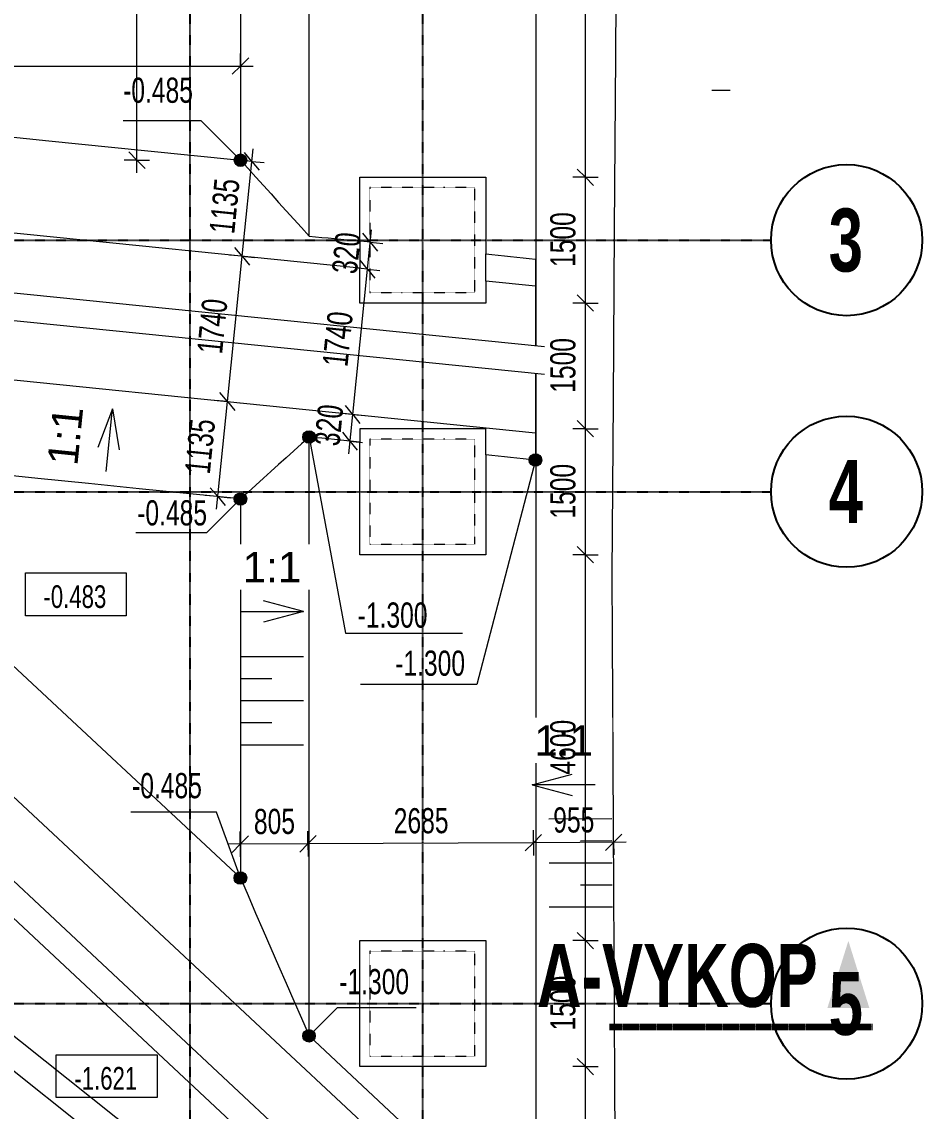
# Model space of a CAD drawing. Header units: millimetres. Extents: x 175047 to 362619, y -19363 to 158900.
# Drawn here: x 194988 to 205708, y 130516 to 143494 of the extents above; entities that cross this region are included whole.
import ezdxf

# ---------------------------------------------------------------- set-up
doc = ezdxf.new("R2010")
doc.units = ezdxf.units.MM
for name, pattern in [('1_Čerchovaná 4_0mm', [8, 4, -2, 0, -2]), ('1_Čerchovaná 6_0mm', [12, 6, -3, 0, -3]), ('3_Čárkovaná 1_0mm', [2, 1, -1])]:
    doc.linetypes.add(name, pattern=pattern)
for name, color, linetype, lineweight in [('A-ANNO-DIMS', 7, 'Continuous', 9), ('A-ANNO-DIMS-150', 7, 'Continuous', 9), ('A-ANNO-NOTE', 7, 'Continuous', 9), ('A-DETL-THIN', 7, 'Continuous', 9), ('C-TOPO', 7, 'Continuous', 9), ('G-ANNO-DIMS', 7, 'Continuous', 9), ('G-ANNO-DIMS-1', 7, 'Continuous', 25), ('G-ANNO-DIMS-2', 7, 'Continuous', 18), ('G-ANNO-SYMB', 7, 'Continuous', 9), ('G-ANNO-SYMB-1', 7, '1_Čerchovaná 4_0mm', 100), ('G-ANNO-SYMB-2', 7, 'Continuous', 18), ('S-FNDN-1', 7, '3_Čárkovaná 1_0mm', 9)]:
    doc.layers.add(name, color=color, linetype=linetype, lineweight=lineweight)
for name, color, linetype, lineweight, true_color in [('S-GRID-1', 9, '1_Čerchovaná 6_0mm', 25, 0x808080), ('S-GRID-IDEN', 9, 'Continuous', 25, 0x808080), ('S-GRID-IDEN-1', 9, 'Continuous', 9, 0x808080), ('Stávající dešťová kan__Trubky-1', 7, 'Continuous', 9, 0x61a369), ('Stávající splašková kan__Trubky-1', 7, 'Continuous', 9, 0x804000)]:
    doc.layers.add(name, color=color, linetype=linetype, lineweight=lineweight, true_color=true_color)
doc.styles.add('Arial', font='arial.ttf', dxfattribs={"width": 0.7, "height": 300})
doc.styles.add('Arial_3', font='arial.ttf', dxfattribs={"height": 360})
doc.styles.add('Arial_4', font='arial.ttf', dxfattribs={"width": 0.7, "height": 270})
doc.styles.add('Arial_B', font='arialbd.ttf', dxfattribs={"width": 0.7, "height": 750})
doc.dimstyles.new('Vnitřní_-_průhledné_1', dxfattribs={"dimscale": 304.8, "dimtxt": 306.07782, "dimasz": 0.639764, "dimexe": 0.492126, "dimexo": 0.0625, "dimgap": 0.098425, "dimtad": 1, "dimdec": 0, "dimrnd": 5, "dimzin": 0, "dimdsep": 46, "dimtxsty": 'Arial', "dimblk1": 'OBLIQUE', "dimblk2": 'OBLIQUE', "dimsah": 1, "dimcen": 0.09, "dimdle": 0.492126, "dimazin": 0, "dimtfac": 1, "dimtdec": 4, "dimtix": 1, "dimtmove": 0, "dimatfit": 3, "dimfxl": 0.492126, "dimfxlon": 1, "dimtvp": 1, "dimtolj": 1, "dimtzin": 0, "dimarcsym": 2})

# ---------------------------------------------------------------- blocks, each defined once
blk = doc.blocks.new('Osnova - 6mm-307864-VÝKOP')
at = {"layer": 'S-GRID-IDEN'}
blk.add_circle((0, 0), 6, dxfattribs=at)
blk = doc.blocks.new('VYKOP_ZNACKA_POZN - VYKOP_ZNACKA_POZN-915148-VÝKOP')
at = {"layer": 'A-ANNO-NOTE'}
for p, q in [((1.75, 0), (1.75, -2.5)), ((3.5, 0.017), (3.5, -5)), ((-3.5, 0), (-3.5, -5)), ((-1.75, 0), (-1.75, -2.5)), ((0, 0), (0, -5))]:
    blk.add_line(p, q, dxfattribs=at)
blk = doc.blocks.new('Výškové kóty - Výšková kóta - Základová-780896-VÝKOP')
at = {"layer": 'G-ANNO-DIMS'}
for p, q in [((-0.4, 0), (-0.4, 3.4)), ((-0.4, 3.4), (7.6, 3.4)), ((7.6, 3.4), (7.6, 0)), ((7.6, 0), (-0.4, 0))]:
    blk.add_line(p, q, dxfattribs=at)
blk = doc.blocks.new('DIMBLOCK33-VÝKOP')
at = {"layer": 'A-ANNO-DIMS-150', "lineweight": 18}
for p, q in [((201698, 131048), (201601, 131145)), ((201698, 131048), (201796, 130950)), ((201698, 126450), (201601, 126548)), ((201698, 126450), (201796, 126353))]:
    blk.add_line(p, q, dxfattribs=at)
at = {"layer": 'A-ANNO-DIMS-150'}
for p, q in [((201698, 131048), (201548, 131048)), ((201698, 126450), (201698, 131048)), ((201698, 131048), (201848, 131048)), ((201698, 126450), (201548, 126450)), ((201698, 126450), (201848, 126450))]:
    blk.add_line(p, q, dxfattribs=at)
at = {"layer": 'A-ANNO-DIMS-150', "color": 0, "insert": (201279, 128429), "char_height": 300, "width": 768.49, "attachment_point": 1, "rotation": 90, "line_spacing_factor": 0.941778, "style": 'Arial'}
blk.add_mtext('4600', dxfattribs=at)
blk = doc.blocks.new('_Oblique')
at = {"color": 0, "linetype": 'ByBlock', "lineweight": -2}
blk.add_line((-0.5, -0.5), (0.5, 0.5), dxfattribs=at)
blk = doc.blocks.new('DIMBLOCK34-VÝKOP')
at = {"layer": 'A-ANNO-DIMS-150', "lineweight": 18}
for p, q in [((201698, 132548), (201601, 132645)), ((201698, 132548), (201796, 132450)), ((201698, 131048), (201601, 131145)), ((201698, 131048), (201796, 130950))]:
    blk.add_line(p, q, dxfattribs=at)
at = {"layer": 'A-ANNO-DIMS-150'}
for p, q in [((201698, 132548), (201548, 132548)), ((201698, 131048), (201698, 132548)), ((201698, 132548), (201848, 132548)), ((201698, 131048), (201548, 131048)), ((201698, 131048), (201848, 131048))]:
    blk.add_line(p, q, dxfattribs=at)
at = {"layer": 'A-ANNO-DIMS-150', "color": 0, "insert": (201279, 131478), "char_height": 300, "width": 768.49, "attachment_point": 1, "rotation": 90, "line_spacing_factor": 0.941778, "style": 'Arial'}
blk.add_mtext('1500', dxfattribs=at)
blk = doc.blocks.new('DIMBLOCK35-VÝKOP')
at = {"layer": 'A-ANNO-DIMS-150', "lineweight": 18}
for p, q in [((201698, 137145), (201601, 137243)), ((201698, 137145), (201796, 137048)), ((201698, 132548), (201601, 132645)), ((201698, 132548), (201796, 132450))]:
    blk.add_line(p, q, dxfattribs=at)
at = {"layer": 'A-ANNO-DIMS-150'}
for p, q in [((201698, 137145), (201548, 137145)), ((201698, 132548), (201698, 137145)), ((201698, 137145), (201848, 137145)), ((201698, 132548), (201548, 132548)), ((201698, 132548), (201848, 132548))]:
    blk.add_line(p, q, dxfattribs=at)
at = {"layer": 'A-ANNO-DIMS-150', "color": 0, "insert": (201279, 134526), "char_height": 300, "width": 768.49, "attachment_point": 1, "rotation": 90, "line_spacing_factor": 0.941778, "style": 'Arial'}
blk.add_mtext('4600', dxfattribs=at)
blk = doc.blocks.new('DIMBLOCK36-VÝKOP')
at = {"layer": 'A-ANNO-DIMS-150', "lineweight": 18}
for p, q in [((201698, 138645), (201601, 138743)), ((201698, 138645), (201796, 138548)), ((201698, 137145), (201601, 137243)), ((201698, 137145), (201796, 137048))]:
    blk.add_line(p, q, dxfattribs=at)
at = {"layer": 'A-ANNO-DIMS-150'}
for p, q in [((201698, 138645), (201548, 138645)), ((201698, 137145), (201698, 138645)), ((201698, 138645), (201848, 138645)), ((201698, 137145), (201548, 137145)), ((201698, 137145), (201848, 137145))]:
    blk.add_line(p, q, dxfattribs=at)
at = {"layer": 'A-ANNO-DIMS-150', "color": 0, "insert": (201279, 137575), "char_height": 300, "width": 768.49, "attachment_point": 1, "rotation": 90, "line_spacing_factor": 0.941778, "style": 'Arial'}
blk.add_mtext('1500', dxfattribs=at)
blk = doc.blocks.new('DIMBLOCK37-VÝKOP')
at = {"layer": 'A-ANNO-DIMS-150', "lineweight": 18}
for p, q in [((201698, 140143), (201601, 140240)), ((201698, 140143), (201796, 140045)), ((201698, 138645), (201601, 138743)), ((201698, 138645), (201796, 138548))]:
    blk.add_line(p, q, dxfattribs=at)
at = {"layer": 'A-ANNO-DIMS-150'}
for p, q in [((201698, 140143), (201548, 140143)), ((201698, 138645), (201698, 140143)), ((201698, 140143), (201848, 140143)), ((201698, 138645), (201548, 138645)), ((201698, 138645), (201848, 138645))]:
    blk.add_line(p, q, dxfattribs=at)
at = {"layer": 'A-ANNO-DIMS-150', "color": 0, "insert": (201279, 139074), "char_height": 300, "width": 768.49, "attachment_point": 1, "rotation": 90, "line_spacing_factor": 0.941778, "style": 'Arial'}
blk.add_mtext('1500', dxfattribs=at)
blk = doc.blocks.new('DIMBLOCK38-VÝKOP')
at = {"layer": 'A-ANNO-DIMS-150', "lineweight": 18}
for p, q in [((201698, 141643), (201601, 141740)), ((201698, 141643), (201796, 141545)), ((201698, 140143), (201601, 140240)), ((201698, 140143), (201796, 140045))]:
    blk.add_line(p, q, dxfattribs=at)
at = {"layer": 'A-ANNO-DIMS-150'}
for p, q in [((201698, 141643), (201548, 141643)), ((201698, 140143), (201698, 141643)), ((201698, 141643), (201848, 141643)), ((201698, 140143), (201548, 140143)), ((201698, 140143), (201848, 140143))]:
    blk.add_line(p, q, dxfattribs=at)
at = {"layer": 'A-ANNO-DIMS-150', "color": 0, "insert": (201279, 140573), "char_height": 300, "width": 768.49, "attachment_point": 1, "rotation": 90, "line_spacing_factor": 0.941778, "style": 'Arial'}
blk.add_mtext('1500', dxfattribs=at)
blk = doc.blocks.new('DIMBLOCK39-VÝKOP')
at = {"layer": 'A-ANNO-DIMS-150', "lineweight": 18}
for p, q in [((201698, 146240), (201601, 146338)), ((201698, 146240), (201796, 146143)), ((201698, 141643), (201601, 141740)), ((201698, 141643), (201796, 141545))]:
    blk.add_line(p, q, dxfattribs=at)
at = {"layer": 'A-ANNO-DIMS-150'}
for p, q in [((201698, 146240), (201548, 146240)), ((201698, 141643), (201698, 146240)), ((201698, 146240), (201848, 146240)), ((201698, 141643), (201548, 141643)), ((201698, 141643), (201848, 141643))]:
    blk.add_line(p, q, dxfattribs=at)
at = {"layer": 'A-ANNO-DIMS-150', "color": 0, "insert": (201279, 143621), "char_height": 300, "width": 768.49, "attachment_point": 1, "rotation": 90, "line_spacing_factor": 0.941778, "style": 'Arial'}
blk.add_mtext('4600', dxfattribs=at)
blk = doc.blocks.new('DIMBLOCK75-VÝKOP')
at = {"layer": 'A-ANNO-DIMS-150', "lineweight": 18}
for p, q in [((197435, 138969), (197347, 139076)), ((197435, 138969), (197522, 138862)), ((197320, 137837), (197232, 137944)), ((197320, 137837), (197407, 137730))]:
    blk.add_line(p, q, dxfattribs=at)
at = {"layer": 'A-ANNO-DIMS-150'}
for p, q in [((197435, 138969), (197285, 138984)), ((197304, 137688), (197435, 138969)), ((197435, 138969), (197584, 138954)), ((197320, 137837), (197170, 137852)), ((197320, 137837), (197469, 137822))]:
    blk.add_line(p, q, dxfattribs=at)
at = {"layer": 'A-ANNO-DIMS-150', "color": 0, "insert": (196927, 138127), "char_height": 300, "width": 768.49, "attachment_point": 1, "rotation": 84.199, "line_spacing_factor": 0.941778, "style": 'Arial'}
blk.add_mtext('1135', dxfattribs=at)
blk = doc.blocks.new('DIMBLOCK76-VÝKOP')
at = {"layer": 'A-ANNO-DIMS-150'}
for p, q in [((197435, 138969), (197610, 140700)), ((197610, 140700), (197461, 140715)), ((197610, 140700), (197760, 140685)), ((197435, 138969), (197285, 138984)), ((197435, 138969), (197584, 138954))]:
    blk.add_line(p, q, dxfattribs=at)
at = {"layer": 'A-ANNO-DIMS-150', "lineweight": 18}
for p, q in [((197610, 140700), (197523, 140807)), ((197610, 140700), (197698, 140593)), ((197435, 138969), (197347, 139076)), ((197435, 138969), (197522, 138862))]:
    blk.add_line(p, q, dxfattribs=at)
at = {"layer": 'A-ANNO-DIMS-150', "color": 0, "insert": (197073, 139558), "char_height": 300, "width": 768.49, "attachment_point": 1, "rotation": 84.199, "line_spacing_factor": 0.941778, "style": 'Arial'}
blk.add_mtext('1740', dxfattribs=at)
blk = doc.blocks.new('DIMBLOCK77-VÝKOP')
at = {"layer": 'A-ANNO-DIMS-150'}
for p, q in [((197610, 140700), (197741, 141981)), ((197725, 141831), (197576, 141847)), ((197725, 141831), (197875, 141816)), ((197610, 140700), (197461, 140715)), ((197610, 140700), (197760, 140685))]:
    blk.add_line(p, q, dxfattribs=at)
at = {"layer": 'A-ANNO-DIMS-150', "lineweight": 18}
for p, q in [((197725, 141831), (197638, 141938)), ((197725, 141831), (197812, 141725)), ((197610, 140700), (197523, 140807)), ((197610, 140700), (197698, 140593))]:
    blk.add_line(p, q, dxfattribs=at)
at = {"layer": 'A-ANNO-DIMS-150', "color": 0, "insert": (197218, 140989), "char_height": 300, "width": 768.49, "attachment_point": 1, "rotation": 84.199, "line_spacing_factor": 0.941778, "style": 'Arial'}
blk.add_mtext('1135', dxfattribs=at)
blk = doc.blocks.new('DIMBLOCK78-VÝKOP')
at = {"layer": 'A-ANNO-DIMS-150', "lineweight": 18}
for p, q in [((198927, 138817), (198840, 138924)), ((198927, 138817), (199014, 138710)), ((198895, 138498), (198808, 138605)), ((198895, 138498), (198982, 138391))]:
    blk.add_line(p, q, dxfattribs=at)
at = {"layer": 'A-ANNO-DIMS-150'}
for p, q in [((198927, 138817), (198778, 138832)), ((198880, 138349), (198927, 138817)), ((198927, 138817), (199077, 138802)), ((198895, 138498), (198746, 138513)), ((198895, 138498), (199044, 138483))]:
    blk.add_line(p, q, dxfattribs=at)
at = {"layer": 'A-ANNO-DIMS-150', "color": 0, "insert": (198469, 138461), "char_height": 300, "width": 576.37, "attachment_point": 1, "rotation": 84.199, "line_spacing_factor": 0.941778, "style": 'Arial'}
blk.add_mtext('320', dxfattribs=at)
blk = doc.blocks.new('DIMBLOCK79-VÝKOP')
at = {"layer": 'A-ANNO-DIMS-150'}
for p, q in [((199103, 140548), (198954, 140563)), ((198927, 138817), (199103, 140548)), ((199103, 140548), (199252, 140533)), ((198927, 138817), (198778, 138832)), ((198927, 138817), (199077, 138802))]:
    blk.add_line(p, q, dxfattribs=at)
at = {"layer": 'A-ANNO-DIMS-150', "lineweight": 18}
for p, q in [((199103, 140548), (199016, 140655)), ((199103, 140548), (199190, 140441)), ((198927, 138817), (198840, 138924)), ((198927, 138817), (199014, 138710))]:
    blk.add_line(p, q, dxfattribs=at)
at = {"layer": 'A-ANNO-DIMS-150', "color": 0, "insert": (198566, 139406), "char_height": 300, "width": 768.49, "attachment_point": 1, "rotation": 84.199, "line_spacing_factor": 0.941778, "style": 'Arial'}
blk.add_mtext('1740', dxfattribs=at)
blk = doc.blocks.new('DIMBLOCK80-VÝKOP')
at = {"layer": 'A-ANNO-DIMS-150', "lineweight": 18}
for p, q in [((199136, 140867), (199048, 140974)), ((199136, 140867), (199223, 140761)), ((199103, 140548), (199016, 140655)), ((199103, 140548), (199190, 140441))]:
    blk.add_line(p, q, dxfattribs=at)
at = {"layer": 'A-ANNO-DIMS-150'}
for p, q in [((199103, 140548), (199151, 141017)), ((199136, 140867), (198986, 140883)), ((199136, 140867), (199285, 140852)), ((199103, 140548), (198954, 140563)), ((199103, 140548), (199252, 140533))]:
    blk.add_line(p, q, dxfattribs=at)
at = {"layer": 'A-ANNO-DIMS-150', "color": 0, "insert": (198678, 140511), "char_height": 300, "width": 576.37, "attachment_point": 1, "rotation": 84.199, "line_spacing_factor": 0.941778, "style": 'Arial'}
blk.add_mtext('320', dxfattribs=at)
blk = doc.blocks.new('DIMBLOCK100-VÝKOP')
at = {"layer": 'A-ANNO-DIMS-150'}
for p, q in [((201079, 133714), (201078, 133864)), ((202034, 133719), (202033, 133869)), ((202184, 133720), (201079, 133714)), ((201079, 133714), (201079, 133564)), ((202034, 133719), (202035, 133569))]:
    blk.add_line(p, q, dxfattribs=at)
at = {"layer": 'A-ANNO-DIMS-150', "lineweight": 18}
for p, q in [((201079, 133714), (201176, 133812)), ((202034, 133719), (202131, 133817)), ((201079, 133714), (200982, 133616)), ((202034, 133719), (201937, 133621))]:
    blk.add_line(p, q, dxfattribs=at)
at = {"layer": 'A-ANNO-DIMS-150', "color": 0, "insert": (201314, 134135), "char_height": 300, "width": 576.37, "attachment_point": 1, "rotation": 0.2912, "line_spacing_factor": 0.941778, "style": 'Arial'}
blk.add_mtext('955', dxfattribs=at)
blk = doc.blocks.new('DIMBLOCK101-VÝKOP')
at = {"layer": 'A-ANNO-DIMS-150'}
for p, q in [((198395, 133701), (198395, 133851)), ((201079, 133714), (201078, 133864)), ((201079, 133714), (198395, 133701)), ((198395, 133701), (198396, 133551)), ((201079, 133714), (201079, 133564))]:
    blk.add_line(p, q, dxfattribs=at)
at = {"layer": 'A-ANNO-DIMS-150', "lineweight": 18}
for p, q in [((201079, 133714), (201176, 133812)), ((198395, 133701), (198298, 133603)), ((198395, 133701), (198492, 133799)), ((201079, 133714), (200982, 133616))]:
    blk.add_line(p, q, dxfattribs=at)
at = {"layer": 'A-ANNO-DIMS-150', "color": 0, "insert": (199415, 134125), "char_height": 300, "width": 768.49, "attachment_point": 1, "rotation": 0.2912, "line_spacing_factor": 0.941778, "style": 'Arial'}
blk.add_mtext('2685', dxfattribs=at)
blk = doc.blocks.new('DIMBLOCK102-VÝKOP')
at = {"layer": 'A-ANNO-DIMS-150'}
for p, q in [((197588, 133697), (197587, 133847)), ((198395, 133701), (198395, 133851)), ((198395, 133701), (197438, 133696)), ((197588, 133697), (197589, 133547)), ((198395, 133701), (198396, 133551))]:
    blk.add_line(p, q, dxfattribs=at)
at = {"layer": 'A-ANNO-DIMS-150', "lineweight": 18}
for p, q in [((197588, 133697), (197491, 133599)), ((197588, 133697), (197685, 133795)), ((198395, 133701), (198298, 133603)), ((198395, 133701), (198492, 133799))]:
    blk.add_line(p, q, dxfattribs=at)
at = {"layer": 'A-ANNO-DIMS-150', "color": 0, "insert": (197750, 134117), "char_height": 300, "width": 576.37, "attachment_point": 1, "rotation": 0.2912, "line_spacing_factor": 0.941778, "style": 'Arial'}
blk.add_mtext('805', dxfattribs=at)
blk = doc.blocks.new('DIMBLOCK106-VÝKOP')
at = {"layer": 'A-ANNO-DIMS-150'}
for p, q in [((196358, 141695), (196358, 150823)), ((196358, 150673), (196208, 150673)), ((196358, 150673), (196508, 150673)), ((196358, 141845), (196208, 141845)), ((196358, 141845), (196508, 141845))]:
    blk.add_line(p, q, dxfattribs=at)
at = {"layer": 'A-ANNO-DIMS-150', "lineweight": 18}
for p, q in [((196358, 150673), (196261, 150771)), ((196358, 150673), (196456, 150576)), ((196358, 141845), (196261, 141943)), ((196358, 141845), (196456, 141748))]:
    blk.add_line(p, q, dxfattribs=at)
at = {"layer": 'A-ANNO-DIMS-150', "color": 0, "insert": (195939, 145939), "char_height": 300, "width": 768.49, "attachment_point": 1, "rotation": 90, "line_spacing_factor": 0.941778, "style": 'Arial'}
blk.add_mtext('8830', dxfattribs=at)
blk = doc.blocks.new('DIMBLOCK111-VÝKOP')
at = {"layer": 'A-ANNO-DIMS-150'}
for p, q in [((187316, 142968), (187316, 143118)), ((197592, 142966), (197592, 143116)), ((187166, 142968), (197742, 142966)), ((187316, 142968), (187316, 142818)), ((197592, 142966), (197592, 142816))]:
    blk.add_line(p, q, dxfattribs=at)
at = {"layer": 'A-ANNO-DIMS-150', "lineweight": 18}
for p, q in [((187316, 142968), (187414, 143065)), ((197592, 142966), (197689, 143064)), ((187316, 142968), (187219, 142870)), ((197592, 142966), (197494, 142869))]:
    blk.add_line(p, q, dxfattribs=at)
at = {"layer": 'A-ANNO-DIMS-150', "color": 0, "insert": (192054, 143387), "char_height": 300, "width": 960.61, "attachment_point": 1, "rotation": 359.9917, "line_spacing_factor": 0.941778, "style": 'Arial'}
blk.add_mtext('10275', dxfattribs=at)
blk = doc.blocks.new('Řez - Velká značka-308779-VÝKOP')
at = {"layer": 'G-ANNO-SYMB'}
blk.add_hatch(color=256, dxfattribs=at).paths.add_polyline_path([(3.576, 1.5), (0.25, 1.5), (1.913, 6.822)])

msp = doc.modelspace()

# ---------------------------------------------------------------- hatches: boundary and pattern name
at = {"layer": 'G-ANNO-DIMS-2'}
h = msp.add_hatch(color=256, dxfattribs=at)
edge = h.paths.add_edge_path()
edge.add_arc((197591.5, 141845), 75, 0, 360)
h = msp.add_hatch(color=256, dxfattribs=at)
edge = h.paths.add_edge_path()
edge.add_arc((198408.1, 138547.4), 75, 0, 360)
h = msp.add_hatch(color=256, dxfattribs=at)
edge = h.paths.add_edge_path()
edge.add_arc((201103.3, 138273.5), 75, 0, 360)
h = msp.add_hatch(color=256, dxfattribs=at)
edge = h.paths.add_edge_path()
edge.add_arc((197591, 137809.6), 75, 0, 360)
h = msp.add_hatch(color=256, dxfattribs=at)
edge = h.paths.add_edge_path()
edge.add_arc((197590.3, 133294.6), 75, 0, 360)
h = msp.add_hatch(color=256, dxfattribs=at)
edge = h.paths.add_edge_path()
edge.add_arc((198407, 131414.1), 75, 0, 360)

# ---------------------------------------------------------------- linework, layer by layer
at = {"layer": 'A-DETL-THIN'}
msp.add_line((203203.3, 142678.2), (203423.3, 142678.2), dxfattribs=at)
at = {"layer": 'C-TOPO'}
for p, q in [((201110.5, 154411.8), (201108.2, 139632.2)), ((198408.4, 140941.2), (198410, 151490.4)), ((199010.7, 140557.6), (186818.8, 141796.2)), ((199010.7, 140880.1), (199010.7, 141642.9)), ((199010.7, 141642.9), (200510.7, 141642.9)), ((200510.7, 141642.9), (200510.7, 140727.7)), ((199010.7, 140142.9), (199010.7, 140557.6)), ((201103.8, 140667.4), (201103.6, 139632.7)), ((200510.7, 140405.2), (200510.7, 140142.9)), ((201103.8, 140344.9), (200510.7, 140405.2)), ((200510.7, 140142.9), (199010.7, 140142.9)), ((188920.4, 139833.7), (201102.3, 128457.9)), ((188920.4, 139833.7), (201103.4, 138596)), ((201103.5, 139307.2), (201103.3, 138273.5)), ((201108.2, 139306.7), (201106.4, 127424.9)), ((198407, 131414.1), (198408.1, 138547.4)), ((199010.7, 137145.4), (199010.7, 138486.1)), ((192165, 138360.8), (197590.3, 133294.6)), ((200510.7, 138333.7), (200510.7, 137145.4)), ((200510.7, 137145.4), (199010.7, 137145.4)), ((199010.7, 131047.9), (199010.7, 132547.9)), ((199010.7, 132547.9), (200510.7, 132547.9)), ((200510.7, 132547.9), (200510.7, 131047.9)), ((198407, 131414.1), (201103.1, 128896.4)), ((200510.7, 131047.9), (199010.7, 131047.9))]:
    msp.add_line(p, q, dxfattribs=at)
at = {"layer": 'C-TOPO', "flags": 128}
for points in [[(202017.7, 136917.1), (202031.2, 138973.2), (202044.8, 141029.3), (202058.3, 143085.4), (202071.9, 145141.5), (202085.4, 147197.5), (202099, 149253.6), (202112.5, 151309.7), (202126, 153365.8), (202139.6, 155421.9)], [(197592.8, 150673.4), (197592.5, 148466.3), (197592.2, 146259.2), (197591.9, 144052.1), (197591.5, 141845)], [(187316, 142889), (188457.7, 142773), (189599.5, 142657), (190741.2, 142541), (191882.9, 142425), (193024.6, 142309), (194166.4, 142193), (195308.1, 142077), (196449.8, 141961), (197591.5, 141845)], [(197591.5, 141845), (197682.3, 141744.6), (197773.1, 141644.2), (197863.8, 141543.8), (197954.6, 141443.3), (198045.4, 141342.9), (198136.1, 141242.5), (198226.9, 141142.1), (198317.7, 141041.7), (198408.4, 140941.2)], [(198408.4, 140941.2), (198483.7, 140933.6), (198559, 140925.9), (198634.3, 140918.3), (198709.6, 140910.7), (198784.8, 140903), (198860.1, 140895.4), (198935.4, 140887.7), (199010.7, 140880.1)], [(199010.7, 140880.1), (199010.7, 140826.3), (199010.7, 140772.6), (199010.7, 140718.8), (199010.7, 140665.1), (199010.7, 140611.3), (199010.7, 140557.6)], [(200510.7, 140727.7), (200584.8, 140720.1), (200659, 140712.6), (200733.1, 140705.1), (200807.3, 140697.5), (200881.4, 140690), (200955.5, 140682.5), (201029.7, 140674.9), (201103.8, 140667.4)], [(200510.7, 140405.2), (200510.7, 140458.9), (200510.7, 140512.7), (200510.7, 140566.4), (200510.7, 140620.2), (200510.7, 140673.9), (200510.7, 140727.7)], [(199010.7, 138645.4), (199010.7, 138592.3), (199010.7, 138539.2), (199010.7, 138486.1)], [(200510.7, 138645.4), (200344, 138645.4), (200177.4, 138645.4), (200010.7, 138645.4), (199844, 138645.4), (199677.4, 138645.4), (199510.7, 138645.4), (199344, 138645.4), (199177.4, 138645.4), (199010.7, 138645.4)], [(200510.7, 138333.7), (200510.7, 138385.7), (200510.7, 138437.6), (200510.7, 138489.6), (200510.7, 138541.5), (200510.7, 138593.5), (200510.7, 138645.4)], [(198408.1, 138547.4), (198317.3, 138465.4), (198226.5, 138383.4), (198135.7, 138301.4), (198044.9, 138219.5), (197954.1, 138137.5), (197863.3, 138055.5), (197772.5, 137973.5), (197681.7, 137891.6), (197591, 137809.6)], [(199010.7, 138486.1), (198935.4, 138493.8), (198860, 138501.4), (198784.7, 138509.1), (198709.4, 138516.8), (198634, 138524.4), (198558.7, 138532.1), (198483.4, 138539.7), (198408.1, 138547.4)], [(197591, 137809.6), (196988.1, 137870.9), (196385.2, 137932.1), (195782.3, 137993.3), (195179.4, 138054.6), (194576.5, 138115.8), (193973.7, 138177.1), (193370.8, 138238.3), (192767.9, 138299.6), (192165, 138360.8)], [(201103.3, 138273.5), (201029.2, 138281.1), (200955.1, 138288.6), (200881.1, 138296.1), (200807, 138303.6), (200732.9, 138311.2), (200658.8, 138318.7), (200584.8, 138326.2), (200510.7, 138333.7)], [(197591, 137809.6), (197590.7, 136304.6), (197590.5, 134799.6), (197590.3, 133294.6)], [(202052.1, 130141.9), (202048.3, 130894.7), (202044.5, 131647.5), (202040.6, 132400.3), (202036.8, 133153.1), (202033, 133905.9), (202029.2, 134658.7), (202025.3, 135411.5), (202021.5, 136164.3), (202017.7, 136917.1)], [(197590.3, 133294.6), (197681, 133085.6), (197771.8, 132876.7), (197862.5, 132667.7), (197953.3, 132458.8), (198044, 132249.9), (198134.8, 132040.9), (198225.5, 131832), (198316.2, 131623), (198407, 131414.1)]]:
    msp.add_lwpolyline(points, dxfattribs=at)
at = {"layer": 'G-ANNO-DIMS'}
for p, q in [((197121.2, 142315.4), (196193.4, 142315.4)), ((197591.5, 141845), (197121.2, 142315.4)), ((195993.5, 138135.4), (196069.3, 138881.5)), ((196069.3, 138881.5), (196148.1, 138394.8)), ((201103.3, 138273.5), (200406.2, 135599.9)), ((197591, 137809.6), (197186, 137404.7)), ((197186, 137404.7), (196345.9, 137404.7)), ((198340.8, 136468.3), (197864.5, 136596)), ((198340.8, 136468.3), (197864.5, 136596)), ((197590.8, 136468.4), (198340.8, 136468.3)), ((197590.8, 136468.4), (198340.8, 136468.3)), ((198340.8, 136468.3), (197864.5, 136340.8)), ((198340.8, 136468.3), (197864.5, 136340.8)), ((198840.9, 136212.7), (200233.9, 136212.7)), ((200406.2, 135599.9), (199020.2, 135599.9)), ((201064.3, 134403.2), (201540.6, 134530.8)), ((201064.3, 134403.2), (201540.5, 134275.5)), ((201814.3, 134403.1), (201064.3, 134403.2)), ((197307, 134079.9), (196284.9, 134079.9)), ((197590.3, 133294.6), (197307, 134079.9)), ((198407, 131414.1), (198745, 131752.1)), ((198745, 131752.1), (199682.5, 131752.1))]:
    msp.add_line(p, q, dxfattribs=at)
at = {"layer": 'G-ANNO-DIMS-2'}
for centre in [(197591.5, 141845), (198408.1, 138547.4), (201103.3, 138273.5), (197591, 137809.6), (197590.3, 133294.6), (198407, 131414.1)]:
    msp.add_circle(centre, 75, dxfattribs=at)
at = {"layer": 'G-ANNO-SYMB-1'}
msp.add_line((201983.5, 131521.9), (205115.7, 131521.9), dxfattribs=at)
at = {"layer": 'S-FNDN-1'}
for p, q in [((199133.2, 141517.9), (199133.2, 140267.9)), ((199508.2, 141517.9), (199133.2, 141517.9)), ((200008.2, 141517.9), (199508.2, 141517.9)), ((200383.2, 141517.9), (200008.2, 141517.9)), ((200383.2, 140267.9), (200383.2, 141517.9)), ((199133.2, 140267.9), (199508.2, 140267.9)), ((199508.2, 140267.9), (200008.2, 140267.9)), ((200008.2, 140267.9), (200383.2, 140267.9)), ((199133.2, 138520.4), (199133.2, 137270.4)), ((199508.2, 138520.4), (199133.2, 138520.4)), ((200008.2, 138520.4), (199508.2, 138520.4)), ((200383.2, 138520.4), (200008.2, 138520.4)), ((200383.2, 137270.4), (200383.2, 138520.4)), ((199133.2, 137270.4), (199508.2, 137270.4)), ((199508.2, 137270.4), (200008.2, 137270.4)), ((200008.2, 137270.4), (200383.2, 137270.4)), ((199133.2, 132422.9), (199133.2, 131172.9)), ((199508.2, 132422.9), (199133.2, 132422.9)), ((200008.2, 132422.9), (199508.2, 132422.9)), ((200383.2, 132422.9), (200008.2, 132422.9)), ((200383.2, 131172.9), (200383.2, 132422.9)), ((199133.2, 131172.9), (199508.2, 131172.9)), ((199508.2, 131172.9), (200008.2, 131172.9)), ((200008.2, 131172.9), (200383.2, 131172.9))]:
    msp.add_line(p, q, dxfattribs=at)
at = {"layer": 'S-GRID-1'}
for p, q in [((196988.2, 156616.1), (196988.2, 122358.6)), ((199758.2, 156616.1), (199758.2, 122358.6)), ((177113.8, 140892.9), (203907.7, 140892.9)), ((177170.3, 137895.4), (203907.7, 137895.4)), ((177170.3, 131797.9), (203907.7, 131797.9))]:
    msp.add_line(p, q, dxfattribs=at)
at = {"layer": 'Stávající dešťová kan__Trubky-1'}
for p, q in [((201210.4, 139621.9), (182122, 141557.5)), ((181843.2, 141384.4), (201208.3, 125966.3)), ((201208.4, 126380.2), (182596.3, 141198.7)), ((182590.5, 141184.5), (201210.4, 139296.4))]:
    msp.add_line(p, q, dxfattribs=at)
at = {"layer": 'Stávající splašková kan__Trubky-1'}
for p, q in [((186349.5, 140803.3), (201108.5, 126998.3)), ((201108.6, 127441.7), (186881.2, 140749.4))]:
    msp.add_line(p, q, dxfattribs=at)

# ---------------------------------------------------------------- block references
at = {"layer": 'A-ANNO-NOTE'}
for p, xscale, yscale, zscale, rotation in [((197590.6, 135407.2), 150, 150, 150, 90.00000000000058), ((202014.7, 133472.6), 150.0000000000001, 150.0000000000001, 150.0000000000001, 270.1456095788392)]:
    msp.add_blockref('VYKOP_ZNACKA_POZN - VYKOP_ZNACKA_POZN-915148-VÝKOP', p, dxfattribs=dict(at, xscale=xscale, yscale=yscale, zscale=zscale, rotation=rotation))
at = {"layer": 'G-ANNO-DIMS', "xscale": 149.9999999999999, "yscale": 149.9999999999999, "zscale": 149.9999999999999}
for p in [(195090.5, 136417.9), (195458.7, 130679.7)]:
    msp.add_blockref('Výškové kóty - Výšková kóta - Základová-780896-VÝKOP', p, dxfattribs=at)
at = {"layer": 'G-ANNO-SYMB', "extrusion": (0, 0, -1), "xscale": 149.9999999999999, "yscale": 149.9999999999999, "zscale": 149.9999999999999}
msp.add_blockref('Řez - Velká značka-308779-VÝKOP', (-205115.7, 131521.9), dxfattribs=at)
at = {"layer": 'S-GRID-IDEN', "xscale": 149.9999999999999, "yscale": 149.9999999999999, "zscale": 149.9999999999999, "rotation": 269.9999999999995}
for p in [(204807.7, 140892.9), (204807.7, 137895.4), (204807.7, 131797.9)]:
    msp.add_blockref('Osnova - 6mm-307864-VÝKOP', p, dxfattribs=at)

# ---------------------------------------------------------------- texts
at = {"layer": 'G-ANNO-DIMS', "char_height": 300, "width": 987.978, "attachment_point": 1, "line_spacing_factor": 0.941778, "style": 'Arial'}
for s, insert in [('-0.485', (196193.6, 142828.5)), ('-0.485', (196361.4, 137794.1)), ('-1.300', (198986.4, 136576.5)), ('-1.300', (199433.1, 136003.5)), ('-0.485', (196300.4, 134544.5)), ('-1.300', (198767.4, 132209.7))]:
    msp.add_mtext(s, dxfattribs=dict(at, insert=insert))
at = {"layer": 'G-ANNO-DIMS-1', "char_height": 270, "width": 889.168, "attachment_point": 1, "line_spacing_factor": 0.941778, "style": 'Arial_4'}
for s, insert in [('-0.483', (195245, 136781.1)), ('-1.621', (195613.2, 131043))]:
    msp.add_mtext(s, dxfattribs=dict(at, insert=insert))
at = {"layer": 'G-ANNO-SYMB-2', "insert": (201121.7, 132508.6), "char_height": 750, "width": 4057.34, "attachment_point": 1, "style": 'Arial_B'}
msp.add_mtext('A-VYKOP', dxfattribs=at)
at = {"layer": 'S-GRID-IDEN-1', "char_height": 750, "width": 505.063, "attachment_point": 1, "style": 'Arial_B'}
for s, insert in [('\\fArial|b1|i0|c238|p34|;\\W.7;3', (204594.3, 141269.6)), ('\\fArial|b1|i0|c238|p34|;\\W.7;4', (204594.3, 138272.1)), ('\\fArial|b1|i0|c238|p34|;\\W.7;5', (204594.3, 132174.6))]:
    msp.add_mtext(s, dxfattribs=dict(at, insert=insert))

# ---------------------------------------------------------------- dimensions: what is measured, and where the dimension line sits
at = {"layer": 'A-ANNO-DIMS'}
for base, p1, p2, angle, override, picture, middle in [((196358.4, 150673.4), (196508.4, 141845), (196208.4, 150673.4), 90, {"dimpost": '<>', "dimfxl": 8833.474379}, 'DIMBLOCK106-VÝKOP', (196175.1, 146259.2)), ((201698.0587014, 146240.3916405), (201548.0587014, 141642.8916405), (201548.0587014, 146240.3916405), 90, {"dimpost": '<>', "dimfxl": 4597.5}, 'DIMBLOCK39-VÝKOP', (201514.8868041, 143941.6416405)), ((197591.7, 142966.4), (187316, 142817.9), (197591.7, 143116.4), 359.99165, {"dimpost": '<>', "dimfxl": 10280.054534}, 'DIMBLOCK111-VÝKOP', (192453.9, 143150.4)), ((197725.3, 141831.4), (197461.2, 140715), (197576.1, 141846.6), 84.19898, {"dimpost": '<>', "dimfxl": 1137.405064}, 'DIMBLOCK77-VÝKOP', (197485.5, 141284.2)), ((201698.1, 141642.9), (201548.1, 140142.9), (201548.1, 141642.9), 90, {"dimpost": '<>', "dimfxl": 1500}, 'DIMBLOCK38-VÝKOP', (201514.9, 140892.9)), ((199135.6, 140867.4), (198953.9, 140563.3), (198986.4, 140882.5), 84.19897, {"dimpost": '<>', "dimfxl": 320.832091}, 'DIMBLOCK80-VÝKOP', (198937, 140726.3)), ((197610.4, 140699.8), (197285.3, 138983.9), (197461.2, 140715), 84.19898, {"dimpost": '<>', "dimfxl": 1739.996042}, 'DIMBLOCK76-VÝKOP', (197340.2, 139852.8)), ((199103.2, 140548.2), (198778.1, 138832.3), (198953.9, 140563.3), 84.19897, {"dimpost": '<>', "dimfxl": 1739.9956}, 'DIMBLOCK79-VÝKOP', (198833, 139701.2)), ((201698.0587014, 140142.8916405), (201548.0587014, 138645.3916405), (201548.0587014, 140142.8916405), 90, {"dimpost": '<>', "dimfxl": 1497.5}, 'DIMBLOCK37-VÝKOP', (201514.8868041, 139394.1416405)), ((197434.5, 138968.8), (197170.3, 137852.3), (197285.3, 138983.9), 84.19898, {"dimpost": '<>', "dimfxl": 1137.405059}, 'DIMBLOCK75-VÝKOP', (197194.7, 138421.5)), ((198927.3, 138817.1), (198745.6, 138513.1), (198778.1, 138832.3), 84.19897, {"dimpost": '<>', "dimfxl": 320.832092}, 'DIMBLOCK78-VÝKOP', (198728.7, 138676)), ((201698.1, 138645.4), (201548.1, 137145.4), (201548.1, 138645.4), 90, {"dimpost": '<>', "dimfxl": 1500}, 'DIMBLOCK36-VÝKOP', (201514.9, 137895.4)), ((197588.3, 133696.6), (198396.1, 133550.7), (197589, 133546.6), 0.29124, {"dimpost": '<>', "dimfxl": 807.093889}, 'DIMBLOCK102-VÝKOP', (197990.9, 133881.8)), ((198395.3, 133700.7), (201079.4, 133564.3), (198396.1, 133550.7), 0.29124, {"dimpost": '<>', "dimfxl": 2683.292387}, 'DIMBLOCK101-VÝKOP', (199736, 133890.7)), ((201078.6, 133714.3), (202034.7, 133569.2), (201079.4, 133564.3), 0.29124, {"dimpost": '<>', "dimfxl": 955.350946}, 'DIMBLOCK100-VÝKOP', (201555.3, 133899.9)), ((201698.1, 132547.9), (201548.1, 131047.9), (201548.1, 132547.9), 90, {"dimpost": '<>', "dimfxl": 1500}, 'DIMBLOCK34-VÝKOP', (201514.9, 131797.9)), ((201698.0587014, 131047.8916405), (201548.0587014, 126450.3916405), (201548.0587014, 131047.8916405), 90, {"dimpost": '<>', "dimfxl": 4597.5}, 'DIMBLOCK33-VÝKOP', (201514.8868041, 128749.1416405))]:
    dim = msp.add_linear_dim(base=base, p1=p1, p2=p2, angle=angle, dimstyle='Vnitřní_-_průhledné_1', override=override, dxfattribs=at)
    dim.commit()
    dim.dimension.update_dxf_attribs({"geometry": picture, "text_midpoint": middle})

# ---------------------------------------------------------------- next in the draw order: texts
at = {"layer": 'G-ANNO-DIMS', "char_height": 360, "width": 837.416, "attachment_point": 1, "line_spacing_factor": 0.941778, "style": 'Arial_3', "bg_fill": 3, "box_fill_scale": 1.25, "bg_fill_color": 256, "bg_fill_true_color": 13158600, "bg_fill_transparency": 0}
for insert, rotation in [((195290.5, 138233), 84.19897), ((197616.9, 137177.7), 359.99165), ((201090.5, 135112.5), 359.99159)]:
    msp.add_mtext('1:1', dxfattribs=dict(at, insert=insert, rotation=rotation))

# ---------------------------------------------------------------- next in the draw order: linework, layer by layer
at = {"layer": 'G-ANNO-DIMS'}
msp.add_line((196069.3, 138881.5), (195894.2, 138420.6), dxfattribs=at)

# ---------------------------------------------------------------- next in the draw order: texts
at = {"layer": 'G-ANNO-DIMS', "insert": (197616.9, 137177.7), "char_height": 360, "width": 837.416, "attachment_point": 1, "rotation": 359.99165, "line_spacing_factor": 0.941778, "style": 'Arial_3', "bg_fill": 3, "box_fill_scale": 1.25, "bg_fill_color": 256, "bg_fill_true_color": 13158600, "bg_fill_transparency": 0}
msp.add_mtext('1:1', dxfattribs=at)

# ---------------------------------------------------------------- next in the draw order: dimensions: what is measured, and where the dimension line sits
at = {"layer": 'A-ANNO-DIMS'}
dim = msp.add_linear_dim(base=(201698.0587014, 137145.3916405), p1=(201548.0587014, 132547.8916405), p2=(201548.0587014, 137145.3916405), angle=90, dimstyle='Vnitřní_-_průhledné_1', override={"dimpost": '<>', "dimfxl": 4597.5}, dxfattribs=at)
dim.commit()
dim.dimension.update_dxf_attribs({"geometry": 'DIMBLOCK35-VÝKOP', "text_midpoint": (201514.8868041, 134846.6416405)})

# ---------------------------------------------------------------- next in the draw order: linework, layer by layer
at = {"layer": 'G-ANNO-DIMS'}
msp.add_line((198408.1, 138547.4), (198840.9, 136212.7), dxfattribs=at)

doc.saveas('drawing.dxf')
